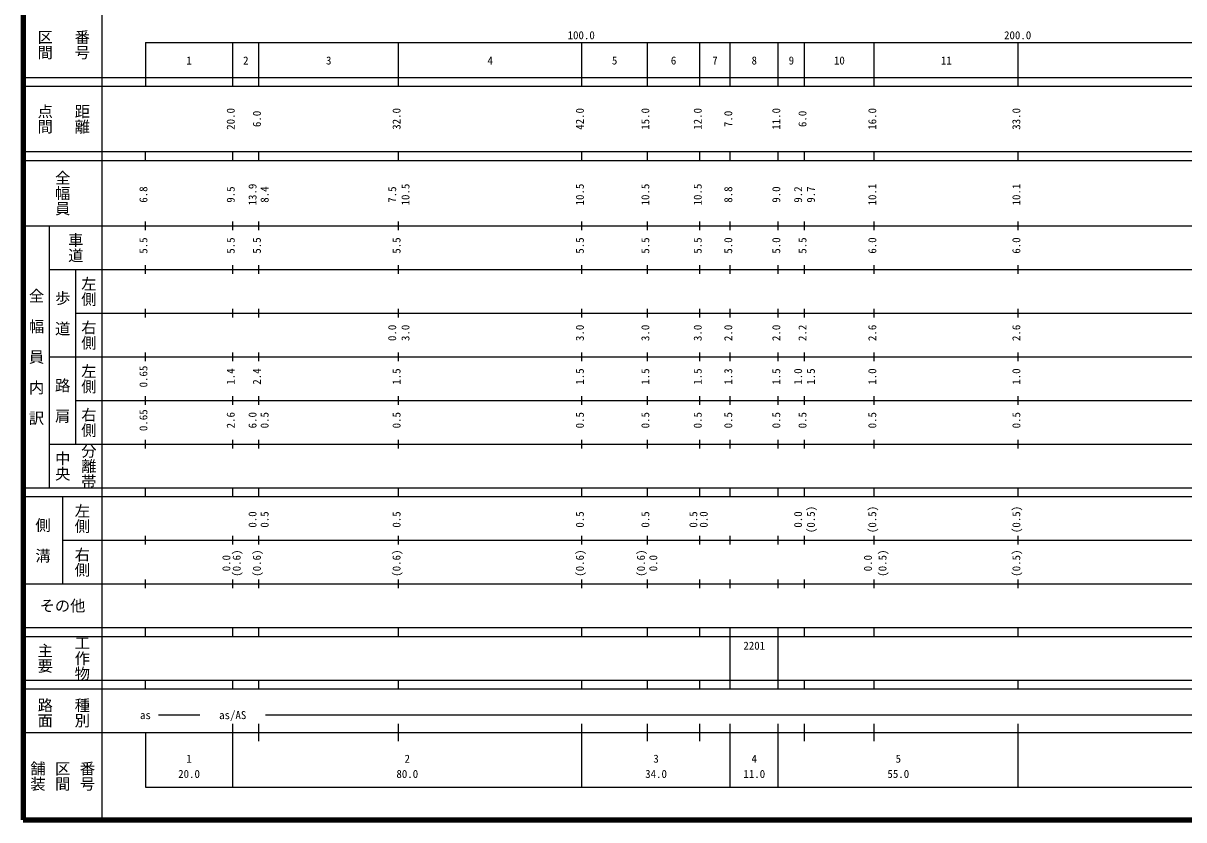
# Model space of a CAD drawing. Units: millimetres on the paper, enlarged 1000 times. Extents: x 40000 to 680000, y 20000 to 380000.
# Drawn here: x 40000 to 305912, y 20000 to 202409 of the extents above; entities that cross this region are included whole.
import ezdxf
from ezdxf.enums import TextEntityAlignment as Align

# ---------------------------------------------------------------- set-up
doc = ezdxf.new("R2010")
doc.units = ezdxf.units.MM
doc.header["$LTSCALE"] = 1000
doc.layers.add('M-TTL', color=2, linetype='Continuous', lineweight=140)
doc.layers.add('M-TTL-BAND', color=7, linetype='Continuous', lineweight=25)
doc.styles.add('@ＭＳ ゴシック', font='')
doc.styles.add('ＭＳ ゴシック', font='')
doc.styles.get('@ＭＳ ゴシック').set_extended_font_data('@MS Gothic')
doc.styles.get('ＭＳ ゴシック').set_extended_font_data('MS Gothic')

msp = doc.modelspace()

# ---------------------------------------------------------------- linework, layer by layer
at = {"layer": 'M-TTL'}
for p, q in [((40000, 380000), (40000, 20000)), ((40000, 20000), (680000, 20000))]:
    msp.add_line(p, q, dxfattribs=at)
at = {"layer": 'M-TTL-BAND'}
for p, q in [((58000, 370000), (58000, 20000)), ((68000, 198000), (579000, 198000)), ((68000, 198000), (68000, 188000)), ((88000, 188000), (88000, 198000)), ((94000, 188000), (94000, 198000)), ((126000, 188000), (126000, 198000)), ((168000, 188000), (168000, 198000)), ((183000, 188000), (183000, 198000)), ((195000, 188000), (195000, 198000)), ((202000, 188000), (202000, 198000)), ((213000, 188000), (213000, 198000)), ((219000, 188000), (219000, 198000)), ((235000, 188000), (235000, 198000)), ((268000, 188000), (268000, 198000)), ((40000, 190000), (579000, 190000)), ((40000, 188000), (579000, 188000)), ((40000, 173000), (579000, 173000)), ((68000, 171000), (68000, 173000)), ((88000, 171000), (88000, 173000)), ((94000, 171000), (94000, 173000)), ((126000, 171000), (126000, 173000)), ((168000, 171000), (168000, 173000)), ((183000, 171000), (183000, 173000)), ((195000, 171000), (195000, 173000)), ((202000, 171000), (202000, 173000)), ((213000, 171000), (213000, 173000)), ((219000, 171000), (219000, 173000)), ((235000, 171000), (235000, 173000)), ((268000, 171000), (268000, 173000)), ((40000, 171000), (579000, 171000)), ((68000, 155000), (68000, 157000)), ((88000, 155000), (88000, 157000)), ((94000, 155000), (94000, 157000)), ((126000, 155000), (126000, 157000)), ((168000, 155000), (168000, 157000)), ((183000, 155000), (183000, 157000)), ((195000, 155000), (195000, 157000)), ((202000, 155000), (202000, 157000)), ((213000, 155000), (213000, 157000)), ((219000, 155000), (219000, 157000)), ((235000, 155000), (235000, 157000)), ((268000, 155000), (268000, 157000)), ((40000, 156000), (579000, 156000)), ((46000, 96000), (46000, 156000)), ((68000, 145000), (68000, 147000)), ((88000, 145000), (88000, 147000)), ((94000, 145000), (94000, 147000)), ((126000, 145000), (126000, 147000)), ((168000, 145000), (168000, 147000)), ((183000, 145000), (183000, 147000)), ((195000, 145000), (195000, 147000)), ((202000, 145000), (202000, 147000)), ((213000, 145000), (213000, 147000)), ((219000, 145000), (219000, 147000)), ((235000, 145000), (235000, 147000)), ((268000, 145000), (268000, 147000)), ((46000, 146000), (579000, 146000)), ((52000, 146000), (52000, 106000)), ((52000, 136000), (579000, 136000)), ((68000, 135000), (68000, 137000)), ((88000, 135000), (88000, 137000)), ((94000, 135000), (94000, 137000)), ((126000, 135000), (126000, 137000)), ((168000, 135000), (168000, 137000)), ((183000, 135000), (183000, 137000)), ((195000, 135000), (195000, 137000)), ((202000, 135000), (202000, 137000)), ((213000, 135000), (213000, 137000)), ((219000, 135000), (219000, 137000)), ((235000, 135000), (235000, 137000)), ((268000, 135000), (268000, 137000)), ((46000, 126000), (579000, 126000)), ((68000, 125000), (68000, 127000)), ((88000, 125000), (88000, 127000)), ((94000, 125000), (94000, 127000)), ((126000, 125000), (126000, 127000)), ((168000, 125000), (168000, 127000)), ((183000, 125000), (183000, 127000)), ((195000, 125000), (195000, 127000)), ((202000, 125000), (202000, 127000)), ((213000, 125000), (213000, 127000)), ((219000, 125000), (219000, 127000)), ((235000, 125000), (235000, 127000)), ((268000, 125000), (268000, 127000)), ((52000, 116000), (579000, 116000)), ((68000, 115000), (68000, 117000)), ((88000, 115000), (88000, 117000)), ((94000, 115000), (94000, 117000)), ((126000, 115000), (126000, 117000)), ((168000, 115000), (168000, 117000)), ((183000, 115000), (183000, 117000)), ((195000, 115000), (195000, 117000)), ((202000, 115000), (202000, 117000)), ((213000, 115000), (213000, 117000)), ((219000, 115000), (219000, 117000)), ((235000, 115000), (235000, 117000)), ((268000, 115000), (268000, 117000)), ((68000, 105000), (68000, 107000)), ((88000, 105000), (88000, 107000)), ((94000, 105000), (94000, 107000)), ((126000, 105000), (126000, 107000)), ((168000, 105000), (168000, 107000)), ((183000, 105000), (183000, 107000)), ((195000, 105000), (195000, 107000)), ((202000, 105000), (202000, 107000)), ((213000, 105000), (213000, 107000)), ((219000, 105000), (219000, 107000)), ((235000, 105000), (235000, 107000)), ((268000, 105000), (268000, 107000)), ((46000, 106000), (579000, 106000)), ((40000, 96000), (579000, 96000)), ((68000, 94000), (68000, 96000)), ((88000, 94000), (88000, 96000)), ((94000, 94000), (94000, 96000)), ((126000, 94000), (126000, 96000)), ((168000, 94000), (168000, 96000)), ((183000, 94000), (183000, 96000)), ((195000, 94000), (195000, 96000)), ((202000, 94000), (202000, 96000)), ((213000, 94000), (213000, 96000)), ((219000, 94000), (219000, 96000)), ((235000, 94000), (235000, 96000)), ((268000, 94000), (268000, 96000)), ((40000, 94000), (579000, 94000)), ((49000, 94000), (49000, 74000)), ((49000, 84000), (579000, 84000)), ((68000, 83000), (68000, 85000)), ((88000, 83000), (88000, 85000)), ((94000, 83000), (94000, 85000)), ((126000, 83000), (126000, 85000)), ((168000, 83000), (168000, 85000)), ((183000, 83000), (183000, 85000)), ((195000, 83000), (195000, 85000)), ((202000, 83000), (202000, 85000)), ((213000, 83000), (213000, 85000)), ((219000, 83000), (219000, 85000)), ((235000, 83000), (235000, 85000)), ((268000, 83000), (268000, 85000)), ((68000, 73000), (68000, 75000)), ((88000, 73000), (88000, 75000)), ((94000, 73000), (94000, 75000)), ((126000, 73000), (126000, 75000)), ((168000, 73000), (168000, 75000)), ((183000, 73000), (183000, 75000)), ((195000, 73000), (195000, 75000)), ((202000, 73000), (202000, 75000)), ((213000, 73000), (213000, 75000)), ((219000, 73000), (219000, 75000)), ((235000, 73000), (235000, 75000)), ((268000, 73000), (268000, 75000)), ((40000, 74000), (579000, 74000)), ((40000, 64000), (579000, 64000)), ((68000, 62000), (68000, 64000)), ((88000, 62000), (88000, 64000)), ((94000, 62000), (94000, 64000)), ((126000, 62000), (126000, 64000)), ((168000, 62000), (168000, 64000)), ((183000, 62000), (183000, 64000)), ((195000, 62000), (195000, 64000)), ((202000, 62000), (202000, 64000)), ((213000, 62000), (213000, 64000)), ((219000, 62000), (219000, 64000)), ((235000, 62000), (235000, 64000)), ((268000, 62000), (268000, 64000)), ((40000, 62000), (579000, 62000)), ((202000, 52000), (202000, 62000)), ((213000, 52000), (213000, 62000)), ((40000, 52000), (579000, 52000)), ((68000, 50000), (68000, 52000)), ((88000, 50000), (88000, 52000)), ((94000, 50000), (94000, 52000)), ((126000, 50000), (126000, 52000)), ((168000, 50000), (168000, 52000)), ((183000, 50000), (183000, 52000)), ((195000, 50000), (195000, 52000)), ((202000, 50000), (202000, 52000)), ((213000, 50000), (213000, 52000)), ((219000, 50000), (219000, 52000)), ((235000, 50000), (235000, 52000)), ((268000, 50000), (268000, 52000)), ((40000, 50000), (579000, 50000)), ((71000, 44000), (80500, 44000)), ((95500, 44000), (539000, 44000)), ((40000, 40000), (579000, 40000)), ((68000, 40000), (68000, 27500)), ((88000, 27500), (88000, 42000)), ((94000, 38000), (94000, 42000)), ((126000, 38000), (126000, 42000)), ((168000, 27500), (168000, 42000)), ((183000, 38000), (183000, 42000)), ((195000, 38000), (195000, 42000)), ((202000, 27500), (202000, 42000)), ((213000, 27500), (213000, 42000)), ((219000, 38000), (219000, 42000)), ((235000, 38000), (235000, 42000)), ((268000, 27500), (268000, 42000)), ((68000, 27500), (579000, 27500))]:
    msp.add_line(p, q, dxfattribs=at)

# ---------------------------------------------------------------- texts
at = {"layer": 'M-TTL-BAND', "style": '@ＭＳ ゴシック'}
for s, p in [('区間', (45000, 197500)), ('番号', (53500, 197500)), ('点間', (45000, 180500)), ('距離', (53500, 180500)), ('全幅員', (49000, 163500)), ('車道', (52000, 151000)), ('左側', (55000, 141000)), ('全\u3000幅\u3000員\u3000内\u3000訳', (43000, 126000)), ('歩\u3000道', (49000, 136000)), ('右側', (55000, 131000)), ('左側', (55000, 121000)), ('路\u3000肩', (49000, 116000)), ('右側', (55000, 111000)), ('中央', (49000, 101000)), ('分離帯', (55000, 101000)), ('左側', (53500, 89000)), ('側\u3000溝', (44500, 84000)), ('右側', (53500, 79000)), ('工作物', (53500, 57000)), ('主要', (45000, 57000)), ('路面', (45000, 44500)), ('種別', (53500, 44500)), ('舗装', (43333, 30000)), ('区間', (49000, 30000)), ('番号', (54667, 30000))]:
    msp.add_text(s, height=2566, rotation=270, dxfattribs=at).set_placement(p, align=Align.MIDDLE_CENTER)
at = {"layer": 'M-TTL-BAND', "style": 'ＭＳ ゴシック'}
for s, p in [('100.0', (167844, 198195)), ('200.0', (267844, 198195)), ('1', (78000, 192405)), ('2', (91000, 192405)), ('3', (110000, 192405)), ('4', (147000, 192405)), ('5', (175500, 192405)), ('6', (189000, 192405)), ('7', (198500, 192405)), ('8', (207500, 192405)), ('9', (216000, 192405)), ('10', (227000, 192405)), ('11', (251500, 192405)), ('as', (68000, 42500)), ('as/AS', (88000, 42500)), ('1', (78000, 32523)), ('2', (128000, 32523)), ('3', (185000, 32523)), ('4', (207500, 32523)), ('5', (240500, 32523)), ('20.0', (78000, 29033)), ('80.0', (128000, 29033)), ('34.0', (185000, 29033)), ('11.0', (207500, 29033)), ('55.0', (240500, 29033))]:
    msp.add_text(s, height=1833, dxfattribs=at).set_placement(p, align=Align.BOTTOM_CENTER)
for s, p in [('20.0', (89000, 180500)), ('6.0', (95000, 180500)), ('32.0', (127000, 180500)), ('42.0', (169000, 180500)), ('15.0', (184000, 180500)), ('12.0', (196000, 180500)), ('7.0', (203000, 180500)), ('11.0', (214000, 180500)), ('6.0', (220000, 180500)), ('16.0', (236000, 180500)), ('33.0', (269000, 180500)), ('6.8', (69000, 163174)), ('9.5', (89000, 163174)), ('13.9', (94000, 163174)), ('8.4', (96763, 163174)), ('7.5', (126000, 163174)), ('10.5', (129042, 163174)), ('10.5', (169000, 163174)), ('10.5', (184000, 163174)), ('10.5', (196000, 163174)), ('8.8', (203000, 163174)), ('9.0', (214000, 163174)), ('9.2', (219000, 163174)), ('9.7', (221936, 163174)), ('10.1', (236000, 163174)), ('10.1', (269000, 163174)), ('5.5', (69000, 151500)), ('5.5', (89000, 151500)), ('5.5', (95000, 151500)), ('5.5', (127000, 151500)), ('5.5', (169000, 151500)), ('5.5', (184000, 151500)), ('5.5', (196000, 151500)), ('5.0', (203000, 151500)), ('5.0', (214000, 151500)), ('5.5', (220000, 151500)), ('6.0', (236000, 151500)), ('6.0', (269000, 151500)), ('0.0', (126000, 131500)), ('3.0', (129042, 131500)), ('3.0', (169000, 131500)), ('3.0', (184000, 131500)), ('3.0', (196000, 131500)), ('2.0', (203000, 131500)), ('2.0', (214000, 131500)), ('2.2', (220000, 131500)), ('2.6', (236000, 131500)), ('2.6', (269000, 131500)), ('0.65', (69000, 121500)), ('1.4', (89000, 121500)), ('2.4', (95000, 121500)), ('1.5', (127000, 121500)), ('1.5', (169000, 121500)), ('1.5', (184000, 121500)), ('1.5', (196000, 121500)), ('1.3', (203000, 121500)), ('1.5', (214000, 121500)), ('1.0', (219000, 121500)), ('1.5', (221936, 121500)), ('1.0', (236000, 121500)), ('1.0', (269000, 121500)), ('0.65', (69000, 111500)), ('2.6', (89000, 111500)), ('6.0', (94000, 111500)), ('0.5', (96763, 111500)), ('0.5', (127000, 111500)), ('0.5', (169000, 111500)), ('0.5', (184000, 111500)), ('0.5', (196000, 111500)), ('0.5', (203000, 111500)), ('0.5', (214000, 111500)), ('0.5', (220000, 111500)), ('0.5', (236000, 111500)), ('0.5', (269000, 111500)), ('0.0', (94000, 88764)), ('0.5', (96763, 88764)), ('0.5', (127000, 88764)), ('0.5', (169000, 88764)), ('0.5', (184000, 88764)), ('0.5', (195000, 88764)), ('0.0', (197370, 88764)), ('0.0', (219000, 88764)), ('(0.5)', (221936, 88764)), ('(0.5)', (236000, 88764)), ('(0.5)', (269000, 88764)), ('0.0', (88000, 78764)), ('(0.6)', (90370, 78764)), ('(0.6)', (95000, 78764)), ('(0.6)', (127000, 78764)), ('(0.6)', (169000, 78764)), ('(0.6)', (183000, 78764)), ('0.0', (185818, 78764)), ('0.0', (235000, 78764)), ('(0.5)', (238337, 78764)), ('(0.5)', (269000, 78764))]:
    msp.add_text(s, height=1833, rotation=90, dxfattribs=at).set_placement(p, align=Align.BOTTOM_CENTER)
msp.add_text('その他', height=2566, dxfattribs=at).set_placement((49000, 69000), align=Align.MIDDLE_CENTER)
msp.add_text('2201', height=1833, dxfattribs=at).set_placement((205000, 58405), align=Align.BOTTOM_LEFT)

doc.saveas('drawing.dxf')
